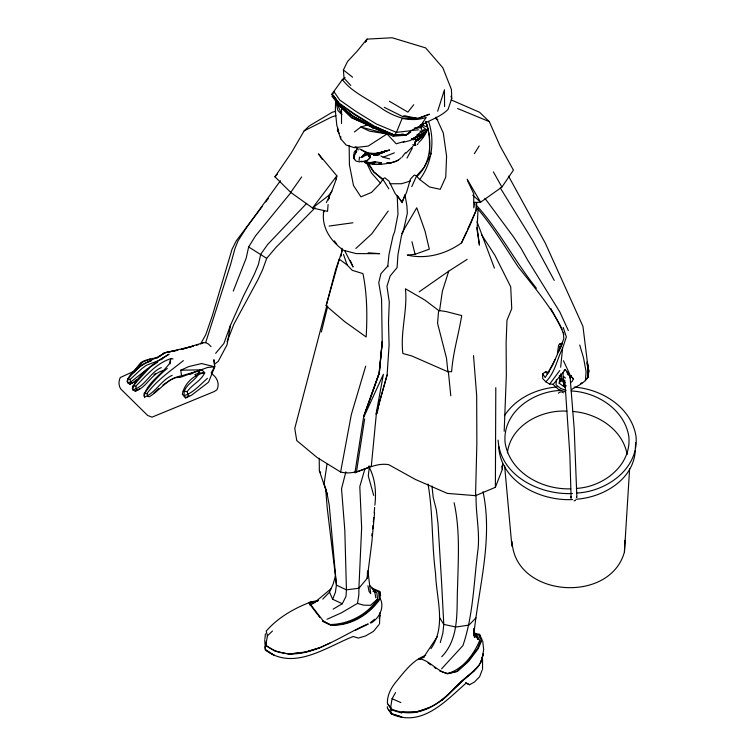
<?xml version="1.0" encoding="UTF-8"?>
<svg xmlns="http://www.w3.org/2000/svg" width="755" height="755" viewBox="0 0 755 755"><rect width="100%" height="100%" fill="white"/><g stroke="black" fill="none" stroke-linecap="round" stroke-linejoin="round"><path stroke-width="1.13" d="M415.222 137.74L415.212 138.977L416.864 140.505L423.338 134.012L421.479 134.437M326.877 305.492L294.771 428.406L296.743 440.561L317.119 457.521L340.618 472.026C358.512 476.613 370.818 461.834 388.665 464.636L415.354 479.425L447.347 493.402L475.546 495.658L495.384 487.305L495.799 387.674M382.209 341.779L381.568 299.074L378.755 282.748L380.954 273.631L387.796 266.034L389.023 254.331L392.996 236.06L394.657 231.625L397.989 214.212L397.205 195.451L402.094 202.793L404.963 194.63L406.926 205.955L407.332 213.174L403.312 231.219L401.443 235.89L397.951 254.737L397.092 267.581L390.165 275.981L386.956 286.296L389.287 302.104L388.504 322.338L389.089 344.988L387.107 374.961L376.386 413.514L371.3 466.222L354.935 472.847L363.712 416.354L379.067 373.045L382.209 341.779L379.293 373.13L363.863 416.958L383.398 374.291L376.028 414.174L387.107 374.961M379.491 623.913L380.039 612.579M436.041 117.1L443.317 133.059L446.582 156.238L445.752 177.114L440.25 189.307L429.529 186.985L419.704 179.539C432.011 163.184 435.088 140.836 428.585 121.564M428.406 130.02L425.782 121.461C432.19 139.741 431.86 162.438 416.93 176.547L419.704 179.539M571.412 389.542C577.197 386.088 583.964 383.351 587.815 377.538L587.966 366.864L582.945 326.377L545.346 243.242L508.521 176.132M264.948 638.654L265.42 633.804M337.513 128.529L337.466 130.794L339.457 133.522M428 483.974C433.191 513.579 431.634 543.911 435.578 573.706C436.324 598.46 446.573 626.301 430.935 648.668M475.546 495.658L476.849 443.704L476.679 395.714L473.527 355.633M404.463 141.421L396.205 143.799L387.041 133.956L351.773 117.761L341.562 107.946L335.664 100.368L335.343 110.674L336.834 125.547L338.655 130.615M560.654 367.241L562.588 348.206L566.354 336.928L563.221 327.453M327.038 619.279L341.345 612.871L357.493 603.396L358.851 594.865L358.899 588.239L367.232 578.302L367.496 571.28M341.505 123.537L341.562 107.946L340.25 106.266M479.076 665.117C469.846 675.819 457.502 683.426 448.593 694.496C433.757 708.803 411.107 717.722 391.203 708.926L387.853 703.981L391.279 708.87L390.807 711.71L391.468 713.956C421.809 727.839 445.45 701.112 465.995 683.256L469.591 684.728L474.451 682.001L479.604 676.773L482.077 670.251M170.054 363.919L170.196 360.758L171.357 358.474L173.046 358.946M498.102 440.118C500.197 475.792 540.165 495.223 572.441 493.496M498.687 446.564C500.763 481.983 540.448 501.273 572.488 499.555M507.398 452.858C510.654 425.291 541.26 409.587 566.892 411.154M629.613 468.78L624.442 551.905C610.078 604.604 514.599 597.318 512.098 541.609M624.442 551.905L624.942 540.269M635.257 450.726C633.577 479.991 602.632 497.649 575.867 499.253M635.351 448.442L635.597 442.723M478.075 208.437L477.151 227.85L479.434 245.139L476.773 227.821M586.276 378.972L587.815 377.538L588.23 368.893L587.201 361.768L588.881 371.281L587.834 375.613M473.781 632.888L474.631 637.211L473.791 635.276L474.131 628.264L474.631 637.211L476.773 636.135L478.104 639.589L476.037 636.229M495.384 487.305L502.32 469.421L502.603 463.645M504.198 431.284L506.322 375.575L506.124 342.496L506.992 320.262L511.748 308.653L510.71 286.806L494.874 255.218L481.473 234.578M476.547 203.397L476.131 210.381L469.789 225.679L461.55 242.874C445.96 254.029 426.301 259.503 407.341 255.096L415.118 254.293L429.312 249.169L425.018 231.03L416.769 207.776L402.774 231.502M482.558 669.345L482.539 658.86M576.886 497.356L574.196 428.783L569.978 375.679M476.707 202.519L476.131 210.381L467.666 229.246M585.408 380.671L586.097 371.753L583.596 358.163L579.746 344.997M419.978 134.352L419.742 137.353L418.421 139.326M328.085 204.529L327.538 211.381L312.551 207.993L290.713 192.393L274.933 176.774L291.392 152.746L304.152 130.851L309.182 125.991L332.313 112.202L335.73 111.315M328.453 199.952L328.821 195.385L331.87 191.119M587.815 377.538L588.183 372.904L588.777 372.913M438.627 310.465L437.56 323.319L446.507 358.219L447.885 371.771L451.641 371.649C452.972 352.594 458.71 334.286 461.692 315.552L446.054 311.551L438.627 310.465L425.093 300.207L405.444 288.778C407.672 310.484 400.178 331.615 402.849 353.482L411.824 355.973L447.885 371.771M556.463 379.614L556.029 384.757L560.644 388.4L566.099 390.429M372.677 528.906L372.998 525.499M373.31 522.101L373.725 517.571M374.15 513.032L374.669 507.369M374.876 505.095C376.415 491.873 375.235 477.924 368.6 466.146M476.084 495.072C475.565 513.23 479.991 531.416 477.981 549.725C473.772 581.765 473.442 614.768 462.928 645.591L441.581 668.845M339.155 103.567L339.958 105.728L352.755 116.298L387.041 133.956L368.223 146.074L354.312 147.697L346.054 144.969L340.656 138.769L340.845 136.702M374.546 513.089L371.781 542.703L367.232 578.302M473.791 635.276C478.528 587.607 493.204 539.589 483.03 491.703M382.37 341.392L379.293 373.13L363.712 416.354M342.147 108.192L338.476 105.492L334.55 98.188M380.001 615.297L379.17 618.373M565.193 381.039L563.051 379.048L563.173 372.309M341.203 256.039L342.062 248.282M170.196 360.758L170.319 362.325C162.58 373.961 147.933 381.832 143.969 395.535L144.545 397.139C155.558 392.789 161.164 380.199 172.197 375.329M369.431 466.052L368.289 475.98L373.716 495.459M371.79 535.767L372.083 533.474M557.388 353.67L558.596 345.224L559.587 344.12L562.343 343.242L560.993 343.657M423.14 123.056L422.838 125.245L425.622 126.481M566.297 385.72L564.523 386.994L559.181 383.247L559.757 379.199L559.323 375.565M439.533 310.881L442.345 291.355L448.715 271.177L467.175 259.361M326.981 464.316L324.121 483.587L327.151 493.902L329.255 505.293L336.428 585.106L335.409 592.26L332.672 599.272L342.289 603.745L345.969 596.488L346.441 589.853L344.818 530.35L341.534 488.778L345.865 471.818M419.308 138.174L417.855 139.92L419.044 139.09L419.988 136.985M356.388 472.375L364.665 418.883M560.644 376.235L560.974 374.235M559.181 383.247L560.757 380.595L561.399 376.858L560.786 373.876M306.7 203.34L267.657 244.478L260.758 254.199L258.399 264.524L254.171 274.641L243.393 296.158L230.454 325.358L227.095 344.686L218.223 361.39L214.524 364.174L214.684 366.798L208.588 382.162L191.591 395.167L185.711 397.913L182.332 394.27C184.239 383.634 193.969 374.376 204.728 372.8L201.915 369.827L180.766 370.214L181.578 375.848C168.091 377.679 160.098 390.231 149.226 396.809L147.593 396.215L146.998 393.478C156.964 380.114 170.658 370.771 183.408 360.626M340.618 472.026L351.349 414.467L365.684 366.166M377.141 413.504L379.718 399.876M395.535 692.609L392.081 698.734L390.807 706.482L391.203 708.926M359.484 157.068L359.087 160.513M571.412 496.611L571.11 498.045L569.846 454.604L564.966 382.643M326.141 305.775L339.25 259.154L347.092 264.911L352.236 270.318L362.947 273.621C367.194 294.422 367.374 315.835 366.156 336.985L344.648 321.602L326.141 305.775L335.777 269.252L342.43 250.198M156.87 358.266L164.363 352.868L177.953 350.16L165.185 352.67C152.284 361.466 132.748 364.948 127.029 381.266L127.661 382.728L129.879 384.201L135.173 381.643L139.732 377.774M481.85 660.71L483.662 649.602L482.719 640.929M475.046 202.302L473.8 207.814L473.715 193.686L467.505 180.587M188.325 396.526L187.174 391.656C192.081 384.437 201.189 380.86 204.728 372.8L199.131 373.036C195.941 380.124 186.957 383.559 184.229 391.354L184.012 395.695C193.186 392.959 200.311 384.559 207.408 378.378M336.06 179.011L336.843 175.821L318.44 153.85L322.385 159.503M321.347 332.011L327.689 306.285M264.712 639.693L265.382 649.97C293.487 671.346 326.075 647.167 353.217 636.484L358.295 638.088L365.467 635.993L373.404 631.435L378.953 624.687M290.986 192.478L255.473 235.938L248.65 246.96L246.196 258.116L233.257 291.109M368.185 252.793L379.652 253.661L356.077 253.595L343.478 250.245C330.53 241.1 320.828 226.679 323.904 210.334M127.576 378.717L130.237 379.378L141.685 368.742L146.385 365.26L159.399 360.324L169.016 354.218C154.473 362.513 139.496 372.904 132.323 388.306L132.823 389.844L135.296 391.175L139.864 388.589M325.547 487.56L327.236 508.115L335.418 575.914L333.257 583.823L329.501 592.184L322.762 599.092M355.52 153.067L356.747 148.631L356.851 149.424M440.297 642.505L442.874 633.143L443.789 624.385L441.581 582.247L438.06 524.263L436.333 509.823L433.219 497.488L431.954 486.012M160.202 355.832L164.363 352.868L193.525 346.111L181.2 349.48L203.029 342.779L205.653 342.628L230.398 265.184L235.013 248.423L237.957 241.024L246.526 227.529L280.454 180.728M564.221 381.502L563.645 382.323L564.523 386.994L563.664 383.427L564.221 381.502L560.304 378.227M364.967 468.676L359.805 486.56L361.645 527.773L358.899 588.239L346.441 589.853L336.428 585.106L335.418 575.914M272.48 631.01L267.449 635.795L265.722 645.289C298.546 669.298 337.07 636.956 367.855 624.017M420.469 125.009L427.009 130.153C425.518 134.862 422.385 139.156 418.761 142.506M570.251 378.312L570.856 376.339L568.109 374.725L566.703 371.828M365.137 154.246L367.26 153.51L369.252 154.784L370.422 156.644L369.091 158.503M437.673 111.249L444.44 89.77L444.582 106.568M366.213 41.365L366.968 39.128L392.138 37.75L425.65 47.905L442.808 67.724L451.443 89.534L451.735 98.518L448.064 109.428C438.966 118.45 426.566 120.696 416.675 128.237M413.429 138.089L414.674 138.675L421.054 131.379L424.31 129.511M230.454 325.358L223.905 343.459L215.647 353.331M480.897 661.229C477.613 670.912 467.128 675.423 460.437 682.492M227.029 341.855L233.937 324.084L257.899 279.765L262.561 269.809L266.704 258.37L275.801 247.574L315.184 207.701M133.748 372.791L134.796 370.167L140.779 362.598L144.328 360.682L152.869 358.38M563.051 379.048L563.957 376.783L565.476 378.057M367.355 160.069L366.147 163.137L364.505 162.419L370.752 163.184M425.839 132.153L422.828 136.806L414.863 142.119L414.523 144.922L415.694 145.441L414.523 144.922L415.316 143.903L414.863 142.119L420.403 137.986L424.886 131.917L425.839 132.153L423.857 132.597L415.58 138.005L414.495 138.08M362.306 161.485C365.665 161.542 369.403 160.154 370.422 156.644M559.672 348.999L552.66 365.184L545.204 377.557L542.581 373.678L546.007 371.828L547.451 374.036L555.133 359.455M461.55 242.874L466.722 231.341M411.749 186.627L416.637 175.811L424.31 167.317L431.303 153.322M326.368 202.604L331.738 191.393L336.211 179.275L336.843 175.821L312.551 207.993L328.821 195.385L329.274 198.678M350.773 85.447L344.035 78.171L343.393 69.97L347.574 61.466L357.341 51L366.968 39.128L365.401 42.28M562.588 348.206C556.935 359.437 555.18 372.536 545.799 381.813L549.668 384.05L553.311 384.201L565.325 369.79L573.385 378.878L572.045 381.558L570.459 382.719M356.69 150.821L355.284 153.643L356.709 151.17M561.314 346.111L558.691 351.207L563.806 338.816L563.296 332.332M560.201 347.998L562.324 343.978M407.039 158.05L412.296 148.225M359.767 161.976L356.058 161.089L354.671 159.598L353.67 156.974L355.171 154.246M211.145 372.866L214.684 366.798L213.891 359.71L214.524 364.174M323.31 212.599L324.471 210.626M344.356 78.577L342.326 79.634L331.851 94.281L338.778 102.869L354.491 113.977L374.999 126.547L394.412 135.183L406.87 134.475L411.05 130.672L420.582 125.707L426.254 117.365C411.362 122.688 396.064 117.62 383.238 109.541C369.705 99.537 352.849 93.186 342.326 79.634L345.082 77.538M474.338 153.727L479.198 145.923M135.23 371.451L142.412 362.211L150.085 358.936M349.159 145.611L349.423 164.798L353.51 185.551L360.909 196.847L371.526 192.421L380.426 183.154L382.653 179.699L382.643 178.944L373.687 171.866L367.845 163.439M423.357 657.652L437.277 636.71M473.64 202.482L480.614 202.208L501.905 187.08L513.438 170.12L500.197 146.262L489.297 121.63L479.614 112.297L451.16 99.905M290.713 192.393L301.651 176.953M394.412 135.183L396.432 132.361L402.047 118.677L417.609 118.459L429.463 114.213L418.478 118.412M559.71 370.592L549.668 384.05M441.713 656.765C459.955 637.909 456.36 610.314 457.596 586.418C458.257 558.549 460.191 530.18 454.104 502.726M388.212 211.013L371.809 233.805L355.869 248.452M161.589 359.673L163.127 357.559M401.518 233.672L403.312 231.219M373.753 591.146L376.802 592.609L377.594 599.074C367.402 614.683 348.168 624.611 329.586 624.517L322.564 621.327M371.441 587.881L379.746 591.448L380.246 598.677C369.572 614.589 350.112 626.574 330.586 625.027L323.263 620.969L308.993 602.528L318.516 600.282M265.703 201.981L268.506 198.272M262.221 206.511L236.306 240.807L232.059 249.197L212.419 315.448L205.766 334.72L200.575 343.987L203.029 342.779M401.934 157.266L405.416 152.737M413.759 104.728L407.879 112.117L389.41 101.274M504.425 415.703C515.891 398.093 536.512 388.674 557.001 386.956M374.622 619.213L370.214 622.828M355.463 150.717L354.161 152.189L353.944 156.021M417.26 144.639L418.213 143.61M265.477 646.242L266.09 645.582L265.722 642.335M274.933 176.774L277.311 174.245M475.971 617.911L468.959 625.074L455.907 627.046L443.789 624.385L439.599 617.628M412.891 146.413L406.02 153.076M133.04 385.579L133.116 386.145L135.872 386.107C146.498 375.32 156.266 363.202 171.357 358.474M372.432 164.222L375.424 162.297M154.011 392.845L158.776 388.514M386.73 163.278L389.212 162.844L386.532 163.269C391.675 163.089 397.328 161.74 400.952 157.861M331.436 588.39L313.58 603.396M417.855 139.92L419.091 138.816M377.594 599.074L370.554 605.312L363.589 605.161L357.493 603.396M467.392 676.291C448.989 693.156 430.18 716.721 402.047 712.248M441.788 700.612L460.569 682.463L474.282 670.629M331.851 94.281L334.342 92.129M133.72 382.039L136.731 379.472M344.903 110.211L353.161 116.27L372.838 127.954L373.97 127.869L393.213 136.221L394.478 135.145L397.772 134.72M167.27 368.497C158.361 375.584 150.887 384.427 144.299 393.657L144.545 397.139M414.25 144.526L413.476 145.158L412.692 144.715M415.58 138.005L418.053 135.976M419.044 139.09L420.403 137.986M569.648 377.123L571.28 375.811M575.518 500.386L574.055 500.886M402.896 116.647L404.123 115.666L417.609 118.459L402.896 116.647L384.276 107.342M563.664 383.427L565.08 382.304M370.998 623.064C379.01 618.439 384.852 607.501 380.246 598.677M354.397 131.965L360.805 127.029L367.562 124.943L374.461 127.057M420.582 125.707L422.215 124.452L420.837 125.292M162.938 385.059L170.734 379.69L175.717 377.594L180.247 377.358L207.521 367.496L214.684 366.798L201.585 363.551L188.873 366.552L180.766 370.214M413.551 138.712L417.789 135.607M147.942 368.421L130.587 382.143L127.661 382.728L127.737 379.208C133.852 371.904 140.874 364.287 150.16 361.249M362.089 157.361L367.836 154.058L369.252 154.784L369.837 157.955M414.731 137.429L410.409 140.477L403.151 142.317M569.695 377.066L571.308 375.924M419.167 291.836L448.715 271.177M153.982 374.574L155.738 373.385M157.653 362.24L150.377 366.949L136.844 381.624L133.116 386.145L132.823 389.844C145.111 386.72 149.849 372.432 161.268 367.6M410.805 132.031L405.916 135.192L393.213 136.221M188.948 395.846L185.711 397.913L184.248 395.95M368.232 624.064L355.596 630.227M425.641 655.387C412.579 660.125 404.189 672.073 395.601 682.378C390.76 688.409 387.107 695.563 387.409 703.471M406.87 134.475L408.729 133.314L405.916 135.192L394.478 135.145L374.659 127.01L354.454 114.637L339.042 103.728L333.021 94.979L331.907 96.149L338.551 104.718M382.662 152.331L377.236 155.256M419.676 134.928L422.536 133.418L415.92 137.438L415.382 137.146M380.095 153.265L376.868 155.181L374.093 155.068L371.875 153.454M333.134 609.134L342.289 603.745M421.309 132.418L424.839 130.379L427.009 130.153M135.296 391.175C147.225 387.523 151.623 372.234 164.231 370.46M129.879 384.201L132.757 382.577M378.925 153.945L386.853 150.755L380.652 152.274M424.225 656.992L419.176 659.408M380.048 153.435L376.943 155.322L374.169 155.219L371.932 153.614M580.51 383.578L582.426 382.549M415.278 138.778L414.363 139.25L414.306 138.278L416.864 140.505L417.704 137.731L416.986 136.249M382.945 152.642C381.039 154.039 369.62 154.737 376.839 154.917L379.284 153.68M304.152 130.851L331.426 117.1L335.862 115.638M416.958 134.805L418.393 134.097M196.13 371.517L198.14 371.658L201.915 369.827L181.578 375.848M319.44 647.969L329.916 643.034M423.338 134.012L418.629 135.9L419.676 135.164M381.445 163.118L378.642 164.335L374.678 164.373L371.743 163.354M383.568 151.67L386.853 150.755L380.275 152.585M309.767 604.972L313.127 603.566M134.975 370.828L120.262 377.519C118.544 381.133 118.478 385.465 120.687 388.9L147.678 415.476L152.01 417.156L214.033 391.637L216.836 389.901C220.035 383.974 216.968 377.056 211.513 373.687M380.898 156.002L383.2 157.238L394.355 152.821M365.911 161.145L361.352 161.825M372.64 163.203L375.688 162.014M374.678 164.373C382.879 164.571 390.996 163.41 398.517 160.126M196.007 376.603L195.12 374.489L199.131 373.036M417.591 140.203L418.968 139.713M430.388 707.18L416.486 712.04L402.255 712.022M385.097 151.34L386.853 150.755M568.109 374.725L569.732 374.216L563.438 360.701M446.686 673.696C462.475 669.959 473.668 654.755 479.708 640.419L477.028 635.672L474.82 635.181M312.202 601.48C295.186 607.718 278.133 617.26 266.204 631.133L267.449 635.795M559.587 344.12L560.937 343.704M148.206 361.843L151.189 360.928M369.393 163.014L374.744 161.938M196.442 345.205L198.603 344.554M304.831 652.386L319.374 647.884L305.001 652.131L289.25 653.972M380.312 152.68L389.618 149.943C381.001 153.454 370.186 155.454 361.909 150.085M386.22 151.047L384.021 151.689M189.071 374.414L192.921 373.404M384.229 152.151L373.961 153.85M410.399 181.021L401.566 183.729L389.929 183.748M317.817 601.169L309.286 603.471L317.855 614.872M379.152 152.897L373.366 154.02L368.657 153.605L365.514 152.18M360.295 161.485L361.777 161.221M153.878 358.21L155.907 357.879M576.962 493.015C606.548 491.571 639.136 468.732 636.003 436.248C631.227 407.219 601.82 389.127 574.196 387.107M560.899 390.439C533.058 391.232 502.084 412.343 505.123 442.959C510.153 472.989 542.345 489.919 570.761 488.815M576.395 488.4C603.245 486.994 631.775 465.524 628.821 436.409C624.404 409.436 597.073 392.166 571.195 390.958M329.067 226.066L352.934 222.763M401.056 134.305L403.245 134.022M367.987 154.397L365.165 154.86L367.836 154.058L368.902 156.785L367.26 153.51M411.05 130.672L396.432 132.361L376.283 123.943L355.709 111.24L339.807 100.094L333.767 91.402M304.916 652.245L289.061 654.094L275.056 651.225L266.09 645.582M412.107 130.426L418.44 129.822M371.054 162.419L376.018 161.938L381.341 162.721M413.957 145.375L415.165 145.29M146.998 393.478L144.299 393.657L144.262 392.968M414.429 128.01L420.922 127.699L421.818 129.718M387.466 163.033L391.392 162.863M372.055 163.778L373.942 163.703M370.828 162.58L364.325 162.023M545.025 372.13L549.008 372.168M378.255 164.222L381.303 164.307M572.469 411.437C596.809 413.079 622.63 429.142 627.15 454.519M187.174 391.656L183.097 391.081M374.008 154.577L376.839 154.917M401.934 717.005L391.722 713.862L388.41 709.134M368.364 163.41L371.432 164.043M338.476 105.492L339.958 105.728L353.161 116.27L371.139 126.113L372.838 127.954M383.2 157.238L389.655 158.88M412.249 138.939L413.466 139.165L411.654 138.769M418.657 658.596C430.039 660.248 436.777 671.648 448.149 673.658L457.445 671.497L468.704 661.238L478.17 648.715L482.077 639.768L479.51 634.332L473.97 633.219M475.376 634.181L478.557 634.851L481.161 640.023L477.462 648.649L468.043 660.984L456.794 671.261L447.583 673.668L439.731 671.044M377.349 154.511L379.142 154.907M390.882 709.719L401.754 713.05M391.722 713.862L400.905 716.693M370.601 153.633L374.244 154.784M415.646 140.147L416.864 140.505L415.609 139.524M355.133 146.687L357.285 147.442M419.959 130.974L421.054 131.379M565.429 391.949L558.455 389.363L553.122 384.493M373.97 127.869L389.74 133.994M457.606 108.512L489.297 121.63M371.139 126.113L351.773 117.761L339.958 105.728M392.081 698.734L400.839 702.565M374.999 126.547L394.478 135.145M372.725 589.268L378.614 591.892L379.227 598.828C368.742 614.636 349.376 625.81 330.199 624.829L322.998 621.11M366.147 163.137L366.911 163.486M372.866 591.174L374.81 592.118L375.801 597.885M205.653 342.628L208.531 344.082L211.079 346.63M359.606 148.943L365.798 152.161M469.591 684.728L466.043 682.775M435.814 118.611L437.834 119.734M411.588 139.043L413.268 139.996M198.14 371.658L199.207 372.262M560.757 380.595L563.645 382.323M248.65 246.96L266.704 258.37M137.514 389.901L136.089 389.014L135.872 386.107M465.486 682.945L465.995 683.256M434.314 667.401L436.116 668.609M428.047 662.928L430.718 664.881M131.832 383.106L130.587 382.143L130.237 379.378M343.393 69.97L352.613 77.218M382.653 179.699L373.687 171.866L368.412 162.986M472.743 195.149L480.614 202.208L467.137 179.18M370.497 155.69L368.855 154.114L365.703 152.963L364.693 151.623M570.856 376.339L573.385 378.878M545.799 381.813L542.685 378.529L542.581 373.678M380.426 183.154L371.479 172.952L366.562 162.816M367.93 570.912L369.667 585.399L373.027 588.843L374.81 592.118M318.44 615.778L319.96 617.552M475.961 204.794C499.348 230.369 514.731 261.447 536.399 288.221M476.905 207.88C492.637 226.16 504.925 246.809 518.119 266.817C533.86 286.843 550.791 306.313 562.182 329.284M335.664 100.368L341.892 114.666L337.825 110.4L335.664 100.368L338.948 104.577M484.927 198.301L513.277 236.551L521.035 248.282L527.651 260.088L559.889 312.098L568.307 330.492M334.352 240.845L336.777 244.148M333.663 95.857L338.778 102.869M387.947 709.077L391.468 713.956M379.746 591.448L380.671 595.657M319.205 458.294L319.365 470.827L320.686 472.753M195.12 374.489L195.885 375.631M500.301 187.967L532.558 240.25L554.227 280.426M388.844 188.854L382.643 178.944L384.814 177.793L388.938 181.068L395.195 193.629L402.132 201.793L406.549 192.431L410.503 179.067L414.24 175.075L416.637 175.811L416.93 176.547M493.374 171.885L501.905 187.08M479.51 634.332L480.189 637.154M550.801 308.446L559.738 325.075L563.928 334.456M344.705 250.754L353.066 266.987L350.358 260.664M420.799 125.736L421.469 127.18M353.868 157.852L354.671 159.598L353.67 156.974M329.501 592.184L332.672 599.272M354.001 154.898L354.529 156.21M357.587 148.112L358.295 149.896M494.431 268.129L476.981 221.677M354.123 157.361L354.557 158.578L353.916 156.568M343.478 254.397L347.092 264.911M450.99 96.31L451.735 98.518M319.365 470.827L327.151 493.902M337.645 129.539L340.656 138.769M560.068 347.677L559.615 346.262L560.163 348.338M474.64 632.567L475.518 635.389M425.726 121.432L429.472 135.777M411.937 241.723L415.118 254.293M570.959 498.026L570.771 496.875M387.796 266.034L387.976 266.741M421.073 125.17L421.545 127.397M587.966 366.864L588.881 371.281M367.94 585.72L369.035 591.41L370.714 593.723L369.667 585.399M586.946 363.325L587.324 365.562M369.252 154.784L369.412 155.785M501.773 465.986L502.32 469.421M576.594 497.29L576.49 496.563M264.986 646.827L265.382 649.97M265.769 642.486L266.156 645.761M448.319 371.215L450.792 395.79M387.315 706.661L387.494 708.539M504.623 465.835L511.899 546.261M429.755 154.086L429.359 134.692M420.856 124.971L420.922 127.699M374.537 154.69A3.605 0.708 43.9 0 1 372.715 154.246M558.483 393.176A2.869 2.293 -7 0 1 563.438 392.911M483.351 653.726L480.359 663.607L483.351 653.726M365.703 152.963L361.107 157.446L365.703 152.963M565.325 369.79L564.212 370.46L565.325 369.79M387.041 133.956L369.61 131.172L360.805 127.029L387.041 133.956M274.244 655.387L265.618 649.857L274.244 655.387"/></g></svg>
